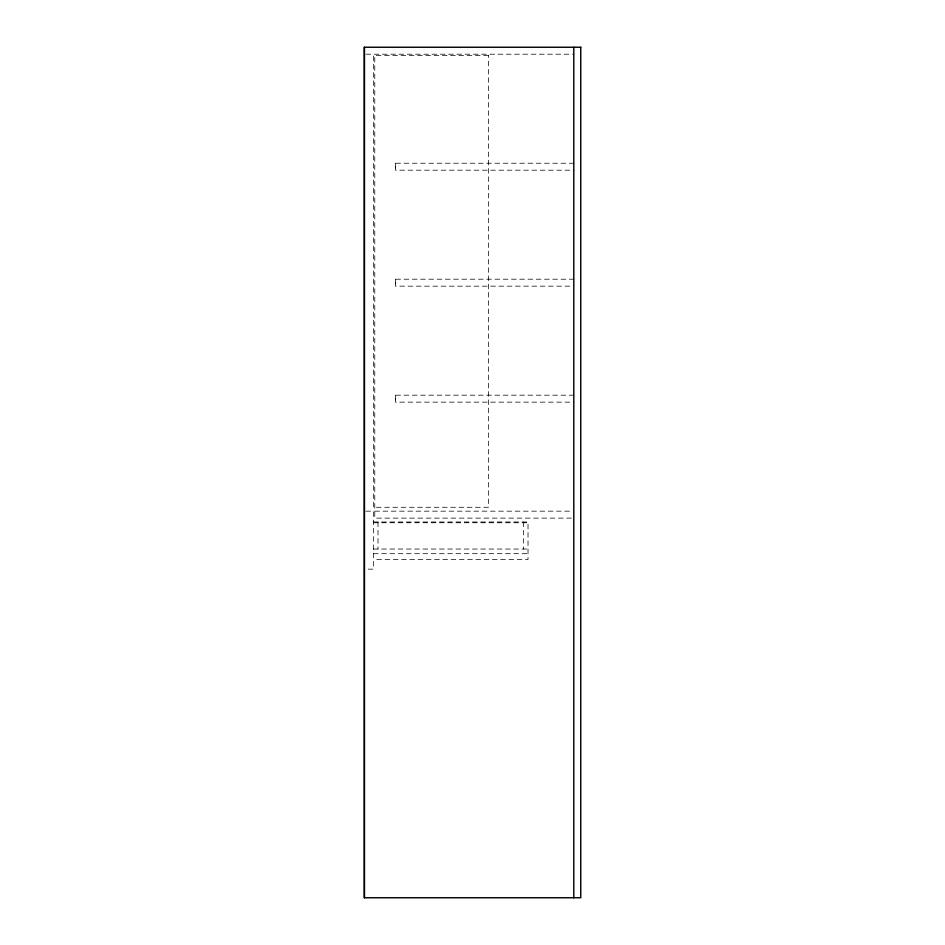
<?xml version="1.0" encoding="UTF-8"?>
<svg xmlns="http://www.w3.org/2000/svg" width="945" height="945" viewBox="0 0 945 945"><rect width="100%" height="100%" fill="white"/><g stroke="black" fill="none" stroke-linecap="round" stroke-linejoin="round"><path stroke-width="0.71" stroke-dasharray="4.72 3.54" d="M365.963 54.208L573.792 54.208M574.017 163.225L395.412 163.225L395.412 170.183L574.017 170.183M574.017 279.2L395.412 279.2L395.412 286.158L571.075 286.158M574.017 395.187L395.412 395.187L395.412 402.145L574.017 402.145M365.762 511.162L373.381 511.162L373.381 569.15L364.486 569.15M374.775 511.162L572.859 511.162M571.394 518.12L374.775 518.12L374.775 54.208M373.381 521.983L528.019 521.983L528.019 559.487L373.381 559.487M373.381 522.762L528.019 522.762M373.381 549.045L528.019 549.045M373.381 553.687L528.019 553.687M523.376 521.983L523.376 549.045M395.648 163.225L395.648 170.183M395.648 279.2L395.648 286.158M395.648 395.187L395.648 402.145M378.012 521.983L378.012 549.045M488.388 55.365L373.381 55.365L373.381 507.288L488.388 507.288L488.388 55.365"/><path stroke-width="1.42" d="M573.792 47.25L573.792 897.75M364.486 47.25L364.486 897.75M580.75 47.25L364.25 47.25L364.25 897.75L580.75 897.75L580.75 47.25"/></g></svg>
